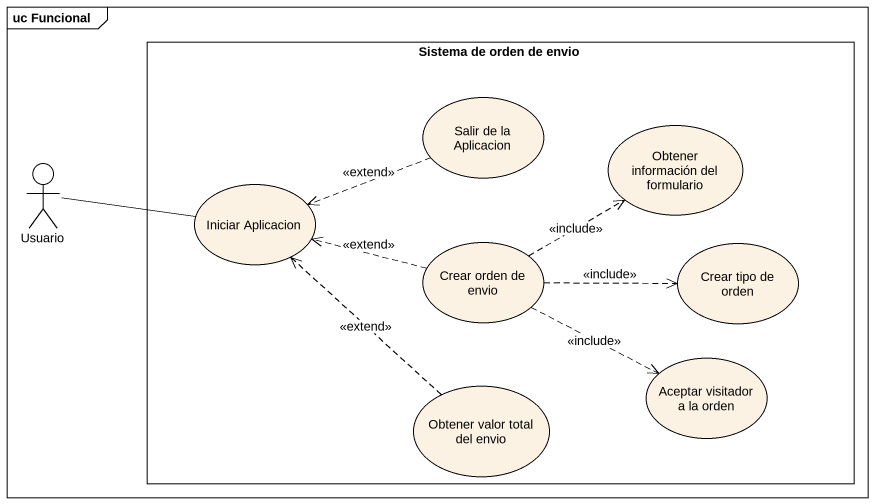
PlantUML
@startuml
mainframe uc Funcional
rectangle "Sistema de orden de envio" as Sistema_de_orden_de_envio {
  usecase "Salir de la Aplicacion" as Salir_de_la_Aplicacion
  usecase "Obtener información del formulario" as Obtener_información_del
  usecase "Iniciar Aplicacion" as Iniciar_Aplicacion
  usecase "Crear orden de envio" as Crear_orden_de_envio
  usecase "Crear tipo de orden" as Crear_tipo_de_orden
  usecase "Aceptar visitador a la orden" as Aceptar_visitador_a_la_orden
  usecase "Obtener valor total del envio" as Obtener_valor_total_del
}
actor Usuario
Salir_de_la_Aplicacion .left.> Iniciar_Aplicacion : <<extend>>
Usuario -right- Iniciar_Aplicacion
Crear_orden_de_envio .right.> Obtener_información_del : <<include>>
Crear_orden_de_envio .left.> Iniciar_Aplicacion : <<extend>>
Crear_orden_de_envio .right.> Crear_tipo_de_orden : <<include>>
Crear_orden_de_envio .right.> Aceptar_visitador_a_la_orden : <<include>>
Obtener_valor_total_del .up.> Iniciar_Aplicacion : <<extend>>
@enduml
